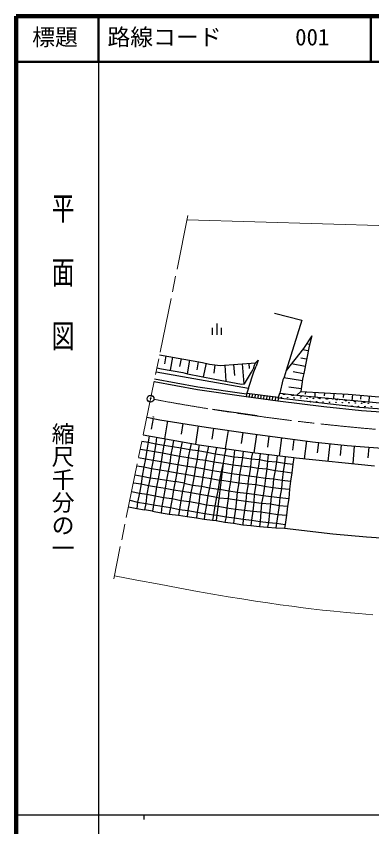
# Model space of a CAD drawing. Units: millimetres, scale not verified. Extents: x 40000 to 680000, y 20000 to 380000.
# Drawn here: x 40000 to 117930, y 202409 to 380000 of the extents above; entities that cross this region are included whole.
import ezdxf
from ezdxf.enums import TextEntityAlignment as Align

# ---------------------------------------------------------------- set-up
doc = ezdxf.new("R2010")
doc.units = ezdxf.units.MM
doc.header["$LTSCALE"] = 1000
doc.linetypes.add('CHAIN', pattern=[18.5, 12, -1.5, 3.5, -1.5])
for name, color, linetype, lineweight in [('M-BGD', 7, 'Continuous', 25), ('M-BMK', 2, 'CHAIN', 13), ('M-BMK-SRVR', 3, 'Continuous', 25), ('M-STR-HTXT', 7, 'Continuous', 13), ('M-TTL', 2, 'Continuous', 140), ('M-TTL-BAND', 7, 'Continuous', 25), ('M-TTL-LINE', 7, 'Continuous', 50), ('M-TTL-TXT', 7, 'Continuous', 13)]:
    doc.layers.add(name, color=color, linetype=linetype, lineweight=lineweight)
doc.layers.add('M-OTRS', color=7, linetype='Continuous')
doc.styles.add('@ＭＳ ゴシック', font='')
doc.styles.add('ＭＳ ゴシック', font='')
doc.styles.get('@ＭＳ ゴシック').set_extended_font_data('@MS Gothic')
doc.styles.get('ＭＳ ゴシック').set_extended_font_data('MS Gothic')

# ---------------------------------------------------------------- blocks, each defined once
blk = doc.blocks.new('BUHIN1')
at = {"color": 3, "linetype": 'Continuous', "lineweight": 25}
for radius in [750, 22.5]:
    blk.add_circle((0, 0), radius, dxfattribs=at)
blk = doc.blocks.new('BUHIN12')
at = {"color": 6, "linetype": 'Continuous', "lineweight": 25}
for radius in [50, 43.8, 37.5, 31.2, 25, 18.8, 12.5, 6.2]:
    blk.add_circle((0, 0), radius, dxfattribs=at)
blk = doc.blocks.new('BUHIN3')
at = {"color": 7, "linetype": 'Continuous', "lineweight": 25}
for p, q in [((-931, -834), (931, 834)), ((-858, 574), (259, 1575)), ((476, -916), (1594, 85))]:
    blk.add_line(p, q, dxfattribs=at)
blk = doc.blocks.new('BUHIN4')
at = {"color": 7, "linetype": 'Continuous', "lineweight": 25}
blk.add_lwpolyline([(-186, -167), (-210, -111), (-220, -54), (-221, 18), (-200, 77), (-168, 130), (-110, 181), (-55, 208), (6, 222), (79, 213), (134, 197), (186, 167)], dxfattribs=at)

msp = doc.modelspace()

# ---------------------------------------------------------------- linework, layer by layer
at = {"layer": 'M-BGD'}
for p, q in [((96588, 314958), (102600, 313434)), ((102600, 313434), (99128, 302343)), ((104801, 309963), (102938, 307169)), ((104801, 309963), (104208, 307677)), ((104208, 307677), (103023, 301750)), ((104320, 308107), (103944, 308180)), ((71404, 305790), (80840, 304121)), ((72820, 305586), (72517, 303874)), ((102938, 307169), (99128, 302343)), ((104011, 306689), (102757, 306939)), ((74235, 305290), (73728, 302427)), ((76122, 304956), (75817, 303233)), ((78009, 304622), (77488, 301677)), ((79896, 304288), (79580, 302497)), ((80840, 304121), (82364, 303782)), ((81602, 303951), (80944, 300993)), ((82364, 303782), (84735, 303443)), ((84735, 303443), (92440, 304036)), ((89551, 303813), (89887, 299441)), ((90997, 303925), (91084, 302786)), ((92440, 304036), (92186, 303443)), ((93032, 304629), (92440, 304036)), ((93032, 304629), (92609, 303359)), ((103323, 303250), (100317, 303848)), ((103652, 304893), (102408, 305101)), ((70642, 302066), (90916, 298533)), ((70823, 302948), (71866, 302766)), ((71866, 302766), (76522, 301919)), ((76522, 301919), (77538, 301665)), ((83550, 303612), (83288, 301784)), ((85698, 303517), (85967, 300024)), ((87624, 303665), (87810, 301258)), ((90069, 299464), (91593, 302004)), ((90916, 298533), (92101, 302089)), ((91593, 302004), (91932, 302681)), ((92186, 303443), (91932, 302681)), ((92101, 302089), (92609, 303359)), ((99128, 302343), (98705, 300903)), ((102995, 301650), (100695, 302089)), ((70318, 300539), (79837, 298786)), ((77538, 301665), (83550, 300480)), ((83550, 300480), (89392, 299379)), ((98451, 300311), (97774, 297432)), ((98705, 300903), (98451, 300311)), ((102712, 300112), (98648, 300769)), ((102769, 300480), (102346, 297771)), ((102854, 301157), (102769, 300480)), ((103023, 301750), (102854, 301157)), ((70209, 299949), (79740, 298194)), ((70209, 299949), (79740, 298194)), ((79837, 298786), (90488, 297264)), ((89392, 299379), (90069, 299464)), ((90916, 298533), (90511, 297441)), ((102440, 298370), (99759, 298760)), ((79740, 298194), (90408, 296670)), ((79740, 298194), (90408, 296670)), ((90511, 297441), (90408, 296670)), ((90408, 296670), (97350, 295739)), ((90511, 297441), (97453, 296510)), ((91142, 297356), (91039, 296585)), ((91774, 297271), (91670, 296500)), ((92405, 297187), (92301, 296416)), ((93036, 297102), (92932, 296331)), ((93667, 297017), (93563, 296247)), ((94298, 296933), (94195, 296162)), ((94929, 296848), (94826, 296077)), ((95560, 296763), (95457, 295993)), ((96191, 296679), (96088, 295908)), ((96822, 296594), (96719, 295823)), ((97430, 296333), (97774, 297432)), ((97774, 297432), (101499, 297009)), ((102346, 297771), (101499, 297009)), ((101499, 297009), (109204, 296247)), ((102346, 297771), (112760, 297178)), ((103387, 297711), (103358, 297189)), ((105470, 297593), (105412, 296574)), ((107553, 297474), (107516, 296817)), ((109636, 297356), (109568, 296165)), ((111719, 297237), (111673, 296432)), ((112760, 297178), (132401, 295561)), ((113685, 297099), (113570, 295739)), ((115536, 296942), (115466, 296116)), ((117386, 296784), (117276, 295482)), ((97453, 296510), (97350, 295739)), ((97350, 295739), (107426, 294469)), ((97350, 295739), (107426, 294469)), ((115266, 294263), (97430, 296333)), ((109204, 296247), (117276, 295482)), ((117276, 295482), (127238, 294638)), ((92786, 292452), (82988, 293828)), ((107426, 294469), (115638, 293622)), ((107426, 294469), (115638, 293622)), ((126970, 293450), (115266, 294263)), ((115638, 293622), (132302, 292486)), ((68614, 292154), (71442, 291590)), ((70028, 291872), (69566, 289556)), ((71442, 291590), (81602, 289981)), ((73135, 291322), (72511, 287378)), ((76522, 290785), (76143, 288394)), ((79909, 290249), (79279, 286273)), ((81602, 289981), (91254, 288542)), ((81602, 289981), (91254, 288542)), ((83211, 289741), (82854, 287349)), ((67820, 288270), (80078, 286087)), ((69156, 288032), (68902, 286679)), ((70771, 287744), (70596, 286341)), ((86428, 289261), (85831, 285254)), ((89645, 288782), (89284, 286357)), ((91254, 288542), (104970, 286764)), ((91254, 288542), (104970, 286764)), ((92626, 288364), (92105, 284351)), ((95369, 288008), (95058, 285614)), ((67543, 286919), (68902, 286679)), ((68902, 286679), (68648, 284901)), ((68902, 286679), (70596, 286341)), ((70596, 286341), (70342, 284647)), ((70596, 286341), (72374, 286002)), ((72374, 286002), (72035, 284309)), ((72638, 287412), (72374, 286002)), ((72374, 286002), (74236, 285748)), ((74502, 287080), (74236, 285748)), ((76367, 286748), (76099, 285409)), ((78312, 286401), (78046, 285071)), ((80078, 286087), (79909, 284817)), ((80078, 286087), (91762, 284393)), ((98112, 287653), (97598, 283684)), ((100855, 287297), (100548, 284929)), ((103598, 286942), (103092, 283034)), ((104970, 286764), (112506, 285917)), ((104970, 286764), (112506, 285917)), ((106226, 286623), (105966, 284310)), ((108738, 286340), (108309, 282520)), ((111250, 286058), (110995, 283787)), ((67181, 285145), (68648, 284901)), ((68648, 284901), (68310, 283039)), ((68648, 284901), (70342, 284647)), ((70342, 284647), (70003, 282700)), ((70342, 284647), (72035, 284309)), ((72035, 284309), (71781, 282446)), ((72035, 284309), (73898, 283970)), ((74236, 285748), (73898, 283970)), ((74236, 285748), (76099, 285409)), ((76099, 285409), (75760, 283631)), ((76099, 285409), (78046, 285071)), ((78046, 285071), (77708, 283293)), ((78046, 285071), (79909, 284817)), ((79909, 284817), (79655, 282954)), ((79909, 284817), (81856, 284478)), ((81856, 284478), (81518, 282700)), ((82119, 285791), (81856, 284478)), ((81856, 284478), (83634, 284139)), ((83895, 285533), (83634, 284139)), ((85920, 285240), (85666, 283801)), ((87875, 284956), (87698, 283462)), ((89735, 284687), (89561, 283293)), ((91762, 284393), (91508, 283039)), ((91762, 284393), (100822, 283293)), ((93462, 284186), (93286, 282869)), ((112506, 285917), (131556, 284478)), ((112506, 285917), (131556, 284478)), ((114094, 285797), (113805, 281979)), ((117269, 285557), (117092, 283223)), ((66801, 283290), (68310, 283039)), ((68310, 283039), (67971, 281261)), ((68310, 283039), (70003, 282700)), ((70003, 282700), (69664, 280922)), ((70003, 282700), (71781, 282446)), ((71781, 282446), (71442, 280583)), ((71781, 282446), (73644, 282107)), ((73898, 283970), (73644, 282107)), ((73898, 283970), (75760, 283631)), ((75760, 283631), (75422, 281769)), ((75760, 283631), (77708, 283293)), ((77708, 283293), (77454, 281430)), ((77708, 283293), (79655, 282954)), ((79655, 282954), (79316, 281176)), ((79655, 282954), (81518, 282700)), ((81518, 282700), (81179, 280837)), ((81518, 282700), (83296, 282361)), ((83634, 284139), (83296, 282361)), ((83634, 284139), (85666, 283801)), ((85666, 283801), (85328, 282107)), ((85666, 283801), (87698, 283462)), ((87698, 283462), (87444, 281684)), ((87698, 283462), (89561, 283293)), ((89561, 283293), (89307, 281515)), ((89561, 283293), (91508, 283039)), ((91508, 283039), (91339, 281261)), ((91508, 283039), (93286, 282869)), ((93286, 282869), (93032, 281007)), ((93286, 282869), (95064, 282531)), ((95064, 282531), (94895, 280837)), ((95225, 283972), (95064, 282531)), ((95064, 282531), (97012, 282361)), ((97183, 283734), (97012, 282361)), ((98959, 283462), (98790, 282107)), ((100822, 283293), (100652, 281853)), ((100822, 283293), (101330, 283208)), ((101330, 283208), (118517, 281515)), ((66438, 281516), (67971, 281261)), ((67971, 281261), (67632, 279229)), ((67971, 281261), (69664, 280922)), ((69664, 280922), (69326, 278890)), ((69664, 280922), (71442, 280583)), ((73644, 282107), (73305, 280329)), ((73644, 282107), (75422, 281769)), ((75422, 281769), (75168, 279991)), ((75422, 281769), (77454, 281430)), ((77454, 281430), (77115, 279652)), ((77454, 281430), (79316, 281176)), ((79316, 281176), (78978, 279313)), ((79316, 281176), (81179, 280837)), ((81179, 280837), (80925, 278975)), ((81179, 280837), (83042, 280499)), ((83296, 282361), (83042, 280499)), ((83296, 282361), (85328, 282107)), ((85328, 282107), (83804, 269492)), ((85328, 282107), (84904, 280160)), ((85328, 282107), (87444, 281684)), ((87444, 281684), (87190, 279821)), ((87444, 281684), (89307, 281515)), ((89307, 281515), (88968, 279567)), ((89307, 281515), (91339, 281261)), ((91339, 281261), (91085, 279313)), ((91339, 281261), (93032, 281007)), ((93032, 281007), (92694, 279059)), ((93032, 281007), (94895, 280837)), ((94895, 280837), (94641, 278805)), ((94895, 280837), (96758, 280499)), ((97012, 282361), (96758, 280499)), ((97012, 282361), (98790, 282107)), ((98790, 282107), (98536, 280245)), ((98790, 282107), (100652, 281853)), ((100652, 281853), (100398, 279991)), ((66025, 279497), (67632, 279229)), ((67632, 279229), (67378, 277535)), ((67632, 279229), (69326, 278890)), ((69326, 278890), (68987, 277197)), ((69326, 278890), (71104, 278636)), ((71442, 280583), (71104, 278636)), ((71442, 280583), (73305, 280329)), ((73305, 280329), (72966, 278382)), ((73305, 280329), (75168, 279991)), ((75168, 279991), (74829, 278043)), ((75168, 279991), (77115, 279652)), ((77115, 279652), (76776, 277705)), ((77115, 279652), (78978, 279313)), ((78978, 279313), (78639, 277281)), ((78978, 279313), (80925, 278975)), ((80925, 278975), (80586, 277027)), ((80925, 278975), (82703, 278721)), ((83042, 280499), (82703, 278721)), ((83042, 280499), (84904, 280160)), ((84904, 280160), (84566, 278382)), ((84904, 280160), (85243, 280160)), ((85243, 280160), (87190, 279821)), ((87190, 279821), (86936, 278043)), ((87190, 279821), (88968, 279567)), ((88968, 279567), (88799, 277789)), ((88968, 279567), (91085, 279313)), ((90831, 277535), (91085, 279313)), ((91085, 279313), (92694, 279059)), ((92694, 279059), (92524, 277366)), ((92694, 279059), (94641, 278805)), ((96758, 280499), (96419, 278636)), ((96758, 280499), (98536, 280245)), ((98536, 280245), (98282, 278382)), ((98536, 280245), (100398, 279991)), ((100398, 279991), (100144, 278128)), ((65679, 277803), (67378, 277535)), ((67378, 277535), (67040, 275503)), ((67378, 277535), (68987, 277197)), ((68987, 277197), (68648, 275249)), ((68987, 277197), (70765, 276858)), ((71104, 278636), (70765, 276858)), ((71104, 278636), (72966, 278382)), ((72966, 278382), (72628, 276604)), ((72966, 278382), (74829, 278043)), ((74829, 278043), (74490, 276265)), ((76776, 277705), (74829, 278043)), ((76776, 277705), (76438, 275927)), ((76776, 277705), (78639, 277281)), ((78639, 277281), (78300, 275673)), ((78639, 277281), (80586, 277027)), ((82703, 278721), (82364, 276689)), ((82703, 278721), (84566, 278382)), ((84566, 278382), (84227, 276350)), ((84566, 278382), (84989, 278382)), ((84989, 278382), (86936, 278043)), ((86936, 278043), (86598, 276011)), ((86936, 278043), (88799, 277789)), ((88799, 277789), (88460, 275757)), ((88799, 277789), (90831, 277535)), ((90831, 277535), (90492, 275503)), ((90831, 277535), (92524, 277366)), ((92524, 277366), (92186, 275249)), ((92524, 277366), (94387, 277027)), ((94641, 278805), (94387, 277027)), ((94641, 278805), (96419, 278636)), ((96419, 278636), (96250, 276773)), ((96419, 278636), (98282, 278382)), ((98282, 278382), (98112, 276519)), ((98282, 278382), (100144, 278128)), ((100144, 278128), (99890, 276350)), ((65288, 275892), (67040, 275503)), ((67040, 275503), (66616, 273556)), ((67040, 275503), (68648, 275249)), ((70765, 276858), (70426, 274911)), ((70765, 276858), (72628, 276604)), ((72628, 276604), (72289, 274572)), ((72628, 276604), (74490, 276265)), ((74490, 276265), (74152, 274318)), ((74490, 276265), (76438, 275927)), ((76438, 275927), (76099, 273895)), ((76438, 275927), (78300, 275673)), ((78300, 275673), (77962, 273641)), ((78300, 275673), (80248, 275249)), ((80586, 277027), (80248, 275249)), ((80586, 277027), (82364, 276689)), ((82364, 276689), (82026, 274995)), ((82364, 276689), (84227, 276350)), ((84227, 276350), (83888, 274657)), ((84227, 276350), (84650, 276350)), ((84650, 276350), (86598, 276011)), ((86598, 276011), (86428, 274318)), ((86598, 276011), (88460, 275757)), ((88460, 275757), (88291, 274064)), ((88460, 275757), (90492, 275503)), ((90492, 275503), (90323, 273725)), ((90492, 275503), (92186, 275249)), ((94387, 277027), (94133, 274995)), ((94387, 277027), (96250, 276773)), ((96250, 276773), (95911, 274741)), ((96250, 276773), (98112, 276519)), ((98112, 276519), (97774, 274572)), ((98112, 276519), (99890, 276350)), ((99890, 276350), (99721, 274318)), ((64893, 273962), (66616, 273556)), ((66616, 273556), (66447, 272117)), ((66616, 273556), (68394, 273217)), ((68648, 275249), (68394, 273217)), ((68648, 275249), (70426, 274911)), ((70426, 274911), (70088, 272963)), ((70426, 274911), (72289, 274572)), ((72289, 274572), (71950, 272625)), ((72289, 274572), (74152, 274318)), ((74152, 274318), (73813, 272371)), ((74152, 274318), (76099, 273895)), ((76099, 273895), (75760, 271947)), ((76099, 273895), (77962, 273641)), ((77962, 273641), (77623, 271693)), ((77962, 273641), (79994, 273302)), ((80248, 275249), (79994, 273302)), ((80248, 275249), (82026, 274995)), ((82026, 274995), (81687, 272963)), ((82026, 274995), (83888, 274657)), ((83888, 274657), (83550, 272709)), ((83888, 274657), (84481, 274487)), ((84481, 274487), (86428, 274318)), ((86428, 274318), (86174, 272286)), ((86428, 274318), (88291, 274064)), ((88291, 274064), (88037, 272032)), ((88291, 274064), (90323, 273725)), ((90323, 273725), (90069, 271778)), ((90323, 273725), (92101, 273556)), ((92101, 273556), (91847, 271524)), ((92186, 275249), (92101, 273556)), ((92101, 273556), (93794, 273302)), ((92186, 275249), (94133, 274995)), ((94133, 274995), (93794, 273302)), ((94133, 274995), (95911, 274741)), ((95911, 274741), (95742, 273133)), ((95911, 274741), (97774, 274572)), ((97774, 274572), (97604, 272794)), ((97774, 274572), (99721, 274318)), ((99721, 274318), (99467, 272625)), ((64599, 272527), (66447, 272117)), ((66447, 272117), (68140, 271863)), ((68394, 273217), (68140, 271863)), ((69834, 271524), (68140, 271863)), ((68394, 273217), (70088, 272963)), ((70088, 272963), (69834, 271524)), ((70088, 272963), (71950, 272625)), ((71950, 272625), (71781, 271185)), ((71950, 272625), (73813, 272371)), ((73813, 272371), (73559, 270931)), ((73813, 272371), (75760, 271947)), ((75760, 271947), (75591, 270677)), ((75760, 271947), (77623, 271693)), ((79994, 273302), (79655, 271355)), ((79994, 273302), (81687, 272963)), ((81687, 272963), (81348, 271016)), ((81687, 272963), (83550, 272709)), ((83550, 272709), (83211, 270762)), ((83550, 272709), (84227, 272625)), ((84227, 272625), (86174, 272286)), ((86174, 272286), (86005, 270339)), ((86174, 272286), (88037, 272032)), ((88037, 272032), (87783, 270085)), ((88037, 272032), (90069, 271778)), ((90069, 271778), (89730, 269831)), ((90069, 271778), (91847, 271524)), ((93794, 273302), (93625, 271439)), ((93794, 273302), (95742, 273133)), ((95742, 273133), (95488, 271101)), ((95742, 273133), (97604, 272794)), ((97604, 272794), (97350, 270847)), ((97604, 272794), (99467, 272625)), ((99467, 272625), (99213, 270677)), ((69834, 271524), (71781, 271185)), ((71781, 271185), (73559, 270931)), ((73559, 270931), (75591, 270677)), ((75591, 270677), (77454, 270423)), ((77623, 271693), (77454, 270423)), ((77454, 270423), (79486, 270085)), ((77623, 271693), (79655, 271355)), ((79655, 271355), (79486, 270085)), ((79486, 270085), (81179, 269831)), ((79655, 271355), (81348, 271016)), ((81348, 271016), (81179, 269831)), ((81348, 271016), (83211, 270762)), ((83211, 270762), (83042, 269577)), ((83211, 270762), (83973, 270677)), ((83973, 270677), (86005, 270339)), ((86005, 270339), (85751, 269153)), ((86005, 270339), (87783, 270085)), ((87783, 270085), (87614, 268899)), ((87783, 270085), (89730, 269831)), ((91847, 271524), (91593, 269577)), ((91847, 271524), (93625, 271439)), ((93625, 271439), (93456, 269323)), ((93625, 271439), (95488, 271101)), ((95488, 271101), (95318, 269069)), ((95488, 271101), (97350, 270847)), ((97350, 270847), (97012, 268899)), ((97350, 270847), (99213, 270677)), ((99213, 270677), (98959, 268645)), ((81179, 269831), (83042, 269577)), ((83042, 269577), (83804, 269492)), ((83804, 269492), (85751, 269153)), ((85751, 269153), (87614, 268899)), ((87614, 268899), (89646, 268561)), ((89730, 269831), (89646, 268561)), ((89646, 268561), (91424, 268391)), ((89730, 269831), (91593, 269577)), ((91593, 269577), (91424, 268391)), ((91424, 268391), (93286, 268222)), ((91593, 269577), (93456, 269323)), ((93456, 269323), (93286, 268222)), ((93286, 268222), (95064, 268053)), ((93456, 269323), (95318, 269069)), ((95318, 269069), (95064, 268053)), ((95318, 269069), (97012, 268899)), ((97012, 268899), (96927, 267883)), ((97012, 268899), (98959, 268645)), ((98959, 268645), (98790, 267799)), ((95064, 268053), (96927, 267883)), ((96927, 267883), (98790, 267799)), ((98790, 267799), (109373, 266613)), ((109373, 266613), (116739, 265936)), ((116739, 265936), (127322, 265174))]:
    msp.add_line(p, q, dxfattribs=at)
for centre in [(98812, 297161), (98083, 296476), (99497, 296431), (100910, 296387), (102324, 296342), (103737, 296297), (105151, 296252), (105835, 295523), (106564, 296207), (107249, 295478), (107978, 296163), (108662, 295434), (109391, 296118), (110076, 295389), (111489, 295344), (112903, 295299), (114316, 295254), (115730, 295210), (117143, 295165), (113587, 294570), (115000, 294525), (116414, 294480), (117827, 294436), (70028, 292180)]:
    msp.add_circle(centre, 50, dxfattribs=at)
for centre, start, end in [((100226, 297116), 125.23094, 41.81195), ((104422, 295568), 287.45445, 239.30488), ((110805, 296073), 148.67663, 20.49711), ((112173, 294615), 1.84568, 164.91364)]:
    msp.add_arc(centre, 50, start, end, dxfattribs=at)
at = {"layer": 'M-BMK'}
msp.add_line((77646, 336303), (61366, 256723), dxfattribs=at)
msp.add_arc((161287, 787688), 500000, 259.50107, 270.72267, dxfattribs=at)
at = {"layer": 'M-STR-HTXT'}
msp.add_line((77454, 335363), (188028, 332230), dxfattribs=at)
msp.add_lwpolyline([(61508, 257414), (66414, 256469), (71331, 255531), (75522, 254747), (79716, 253982), (83095, 253385), (86476, 252808), (89445, 252321), (92427, 251852), (95145, 251443), (97865, 251055), (100389, 250715), (102926, 250392), (104632, 250188), (107134, 249905), (109638, 249643), (112373, 249378), (115110, 249133), (118189, 248878)], dxfattribs=at)
at = {"layer": 'M-TTL'}
for p, q in [((40000, 380000), (40000, 20000)), ((680000, 380000), (40000, 380000))]:
    msp.add_line(p, q, dxfattribs=at)
at = {"layer": 'M-TTL-BAND'}
for p, q in [((58000, 370000), (58000, 20000)), ((40000, 205000), (579000, 205000)), ((68000, 205000), (68000, 204000))]:
    msp.add_line(p, q, dxfattribs=at)
at = {"layer": 'M-TTL-LINE'}
for p, q in [((58000, 380000), (58000, 370000)), ((117750, 380000), (117750, 370000)), ((40000, 370000), (680000, 370000))]:
    msp.add_line(p, q, dxfattribs=at)

# ---------------------------------------------------------------- block references
at = {"layer": 'M-BGD'}
for name, p, rotation in [('BUHIN3', (83949, 311438), 228.14353), ('BUHIN4', (98705, 297326), 131.66488), ('BUHIN4', (100568, 297114), 131.66488), ('BUHIN4', (102462, 296913), 132.49553), ('BUHIN4', (104388, 296723), 132.49553), ('BUHIN4', (106315, 296532), 132.49553), ('BUHIN4', (108241, 296342), 132.49553), ('BUHIN4', (110213, 296151), 132.73031), ('BUHIN4', (112231, 295960), 132.73031), ('BUHIN4', (114249, 295769), 132.73031), ('BUHIN4', (116267, 295577), 132.73031)]:
    msp.add_blockref(name, p, dxfattribs=dict(at, rotation=rotation))
at = {"layer": 'M-BMK-SRVR', "rotation": 228.14353}
msp.add_blockref('BUHIN1', (69441, 296195), dxfattribs=at)
at = {"layer": 'M-OTRS', "rotation": 228.14353}
msp.add_blockref('BUHIN12', (69442, 296200), dxfattribs=at)

# ---------------------------------------------------------------- texts
at = {"layer": 'M-TTL-BAND', "style": '@ＭＳ ゴシック', "width": 1.4}
msp.add_text('平  面  図', height=3666, rotation=270, dxfattribs=at).set_placement((47277, 341475), align=Align.BOTTOM_LEFT)
at = {"layer": 'M-TTL-BAND', "style": '@ＭＳ ゴシック'}
msp.add_text('縮尺千分の一', height=3666, rotation=270, dxfattribs=at).set_placement((47277, 291031), align=Align.BOTTOM_LEFT)
at = {"layer": 'M-TTL-TXT', "style": 'ＭＳ ゴシック'}
for s, p in [('標題', (43500, 372500)), ('路線コード', (60000, 372500)), ('001', (101142, 372500))]:
    msp.add_text(s, height=3666, dxfattribs=at).set_placement(p, align=Align.BOTTOM_LEFT)

doc.saveas('drawing.dxf')
